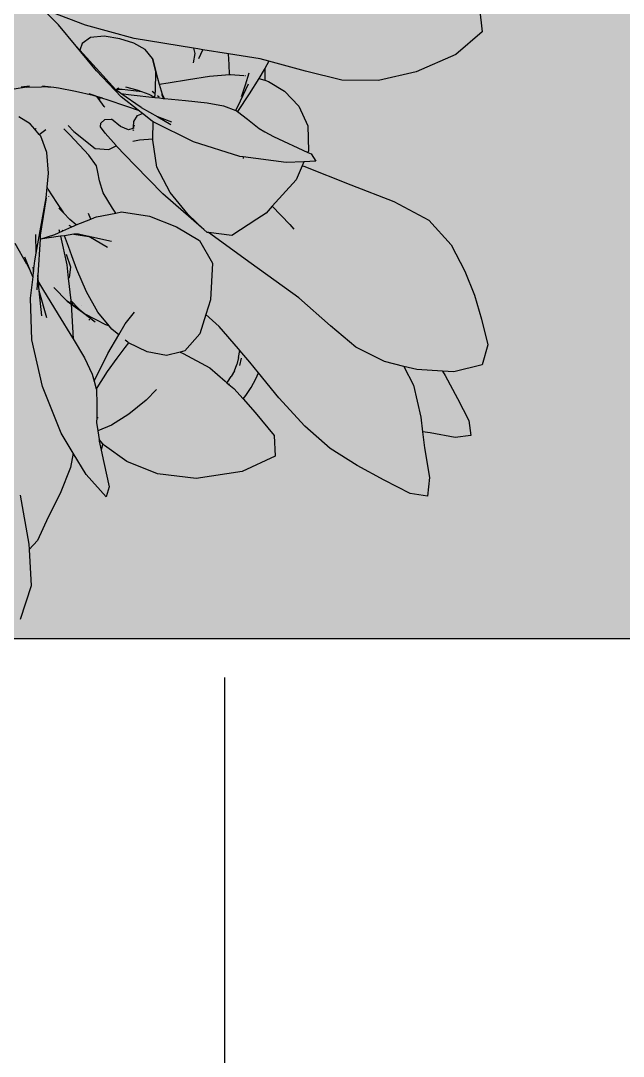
# Model space of a CAD drawing. Header units: millimetres. Extents: x -4865574 to 353735, y -2734656 to 279194.
# Drawn here: x -4828774 to -4828381, y -2666775 to -2666099 of the extents above; entities that cross this region are included whole.
import ezdxf

# ---------------------------------------------------------------- set-up
doc = ezdxf.new("R2010")
doc.units = ezdxf.units.MM
for name, color, linetype in [('+AT9 - Trees', 3, 'Continuous'), ('+AT9-Hardscape', 1, 'Continuous'), ('+AT9-Hatch', 8, 'Continuous')]:
    doc.layers.add(name, color=color, linetype=linetype)

# ---------------------------------------------------------------- blocks, each defined once
blk = doc.blocks.new('plant1')
at = {"layer": '+AT9 - Trees'}
for p, q in [((76.8, 69.54), (66.45, 79.87)), ((94.42, 69.37), (72.51, 77.57)), ((351.62, 80.45), (353.47, 64.96)), ((88.27, 55.58), (76.8, 69.54)), ((126.19, 60.64), (94.42, 69.37)), ((97.63, 61.39), (92.08, 57.29)), ((106.55, 62.06), (97.63, 61.39)), ((116.68, 60.44), (106.55, 62.06)), ((353.47, 64.96), (336.3, 50.29)), ((101.59, 39.43), (88.27, 55.58)), ((88.27, 55.58), (90.67, 52.94)), ((92.08, 57.29), (90.67, 52.94)), ((125.82, 57.69), (116.68, 60.44)), ((133.2, 53.5), (125.82, 57.69)), ((164.84, 54.32), (126.19, 60.64)), ((164.84, 54.32), (165.66, 50.89)), ((167.66, 53.86), (164.84, 54.32)), ((90.67, 52.94), (114.1, 27.11)), ((138.01, 47.53), (133.2, 53.5)), ((140.27, 38.82), (138.01, 47.53)), ((138.01, 47.53), (141.4, 34.76)), ((165.66, 50.89), (164.58, 44.74)), ((170.93, 53.33), (167.66, 53.86)), ((168.42, 47.65), (170.93, 53.33)), ((187.81, 50.64), (170.93, 53.33)), ((188.25, 43.75), (187.81, 50.64)), ((208.52, 47.33), (187.81, 50.64)), ((336.3, 50.29), (310.31, 38.94)), ((188.4, 37.04), (188.25, 43.75)), ((214.15, 45.79), (208.52, 47.33)), ((211.5, 41.06), (211.13, 40.39)), ((214.15, 45.79), (211.5, 41.06)), ((211.5, 41.06), (211.5, 33.37)), ((237.99, 39.29), (214.15, 45.79)), ((117.54, 22.59), (101.59, 39.43)), ((139.99, 26.45), (140.27, 38.82)), ((140.27, 38.82), (141.4, 34.76)), ((141.4, 34.76), (142.47, 30.91)), ((148.35, 31.6), (161.5, 33.87)), ((161.5, 33.87), (175.22, 36.03)), ((175.22, 36.03), (188.4, 37.04)), ((188.4, 37.04), (188.96, 37.08)), ((188.96, 37.08), (197.76, 36.5)), ((198.29, 36.47), (198.81, 36.43)), ((201.02, 37.99), (198.57, 30.24)), ((207.49, 34.58), (201.19, 24.52)), ((211.13, 40.39), (207.49, 34.58)), ((207.49, 34.58), (211.5, 33.37)), ((261.71, 33.39), (237.99, 39.29)), ((310.31, 38.94), (285.64, 33.29)), ((55.72, 28.91), (47.82, 27.57)), ((52.22, 28.97), (57.85, 29.75)), ((55.72, 28.91), (65.56, 29.15)), ((73.57, 28.55), (65.56, 29.15)), ((73.57, 28.55), (66.32, 29.47)), ((76.64, 28.17), (73.57, 28.55)), ((87.77, 26.04), (76.64, 28.17)), ((114.9, 27.22), (114.1, 27.11)), ((114.1, 27.11), (114.19, 27)), ((118.22, 27.24), (114.9, 27.22)), ((114.98, 28.07), (116.38, 28.31)), ((125.72, 26.55), (118.22, 27.24)), ((128.14, 26.81), (120.67, 28.75)), ((142.47, 30.91), (148.35, 31.6)), ((142.47, 30.91), (144.33, 24.26)), ((195.46, 19.93), (200.73, 30.92)), ((198.57, 30.24), (196.27, 23.04)), ((211.5, 33.37), (213.86, 32.65)), ((213.86, 32.65), (224.38, 26.13)), ((285.64, 33.29), (261.71, 33.39)), ((99.39, 23.3), (87.77, 26.04)), ((96.6, 24.76), (105.48, 21.74)), ((101.5, 22.76), (99.39, 23.3)), ((101.5, 22.76), (102.08, 22.3)), ((101.78, 22.69), (101.5, 22.76)), ((102.08, 22.3), (101.78, 22.69)), ((101.99, 22.64), (101.78, 22.69)), ((102.71, 21.79), (101.99, 22.64)), ((102.98, 22.38), (101.99, 22.64)), ((102.62, 21.59), (102.08, 22.3)), ((102.08, 22.3), (102.71, 21.79)), ((102.71, 21.79), (102.62, 21.59)), ((102.62, 21.59), (102.75, 21.75)), ((106.48, 16.17), (102.62, 21.59)), ((102.98, 22.38), (102.71, 21.79)), ((102.75, 21.75), (102.71, 21.79)), ((102.75, 21.75), (103.22, 22.32)), ((102.91, 21.63), (102.75, 21.75)), ((102.91, 21.63), (103.85, 21.17)), ((103.22, 22.32), (102.98, 22.38)), ((105.48, 21.74), (103.22, 22.32)), ((105.48, 21.74), (108.32, 20.77)), ((108.32, 20.77), (121.19, 16.44)), ((117.45, 24.74), (114.19, 27)), ((117.45, 24.74), (124.13, 23.9)), ((130.62, 15.58), (117.45, 24.74)), ((128.8, 13.79), (117.54, 22.59)), ((124.13, 23.9), (139.64, 22.13)), ((131.09, 25.74), (125.72, 26.55)), ((131.09, 25.74), (128.14, 26.81)), ((135.88, 24), (131.09, 25.74)), ((139.64, 22.2), (135.88, 24)), ((139.83, 24.45), (137.95, 26.03)), ((139.64, 22.2), (139.83, 24.45)), ((139.64, 22.13), (139.64, 22.2)), ((139.64, 22.13), (142.69, 21.78)), ((139.83, 24.45), (139.99, 26.45)), ((142.42, 22.28), (141.25, 23.26)), ((142.69, 21.78), (145.08, 21.55)), ((145.89, 21.47), (144.33, 24.26)), ((144.51, 23.62), (144.33, 24.26)), ((145.74, 21.48), (144.51, 23.62)), ((145.82, 21.48), (144.51, 23.62)), ((144.51, 23.62), (145.08, 21.55)), ((145.08, 21.55), (145.74, 21.48)), ((145.74, 21.48), (145.82, 21.48)), ((145.82, 21.48), (145.89, 21.47)), ((145.89, 21.47), (159.6, 20.14)), ((201.19, 24.52), (193.67, 12.85)), ((196.21, 22.81), (196.27, 23.04)), ((224.38, 26.13), (233.67, 16.43)), ((106.87, 15.77), (106.48, 16.17)), ((121.19, 16.44), (128.8, 13.79)), ((131.61, 11.6), (128.8, 13.79)), ((130.62, 15.58), (141.51, 9.4)), ((159.6, 20.14), (173.88, 18.59)), ((173.88, 18.59), (184.49, 16.72)), ((184.49, 16.72), (192.45, 13.66)), ((192.45, 13.66), (195.46, 19.93)), ((192.45, 13.66), (192.75, 13.54)), ((192.75, 13.54), (193.67, 12.85)), ((233.67, 16.43), (239.6, 3.52)), ((58.29, 4.99), (50.74, 9.46)), ((104.25, 5.31), (107.01, 7.73)), ((107.01, 7.73), (111.35, 7.96)), ((117.22, 3.21), (111.35, 7.96)), ((125.8, 6.45), (128.21, 10.4)), ((128.21, 10.4), (131.61, 11.6)), ((137.98, 6.62), (131.61, 11.6)), ((150.77, 6), (141.51, 9.4)), ((141.51, 9.4), (150.16, 4.49)), ((193.67, 12.85), (200.07, 8.06)), ((200.07, 8.06), (207.74, 1.87)), ((61.21, 1.51), (58.29, 4.99)), ((61.94, 1.62), (61.21, 1.51)), ((64.17, -2.02), (61.21, 1.51)), ((62.04, 1.62), (61.94, 1.62)), ((62.04, 1.62), (62.06, 1.66)), ((64.17, -2.02), (68.36, 1.15)), ((84.03, -2.26), (80.11, 1.66)), ((82.91, 3.74), (86.75, -0.05)), ((104.12, 2.97), (104.25, 5.31)), ((107.26, -1.24), (104.12, 2.97)), ((122.36, 0.94), (117.22, 3.21)), ((125.3, 1.78), (122.36, 0.94)), ((125.04, 1.05), (125.02, 1.03)), ((125.3, 1.78), (125.65, 2.72)), ((126.02, 1.99), (125.3, 1.78)), ((125.56, 0.63), (125.58, 1.08)), ((125.65, 2.72), (125.8, 6.45)), ((125.65, 2.72), (126.24, 4.31)), ((125.75, 0.67), (125.81, 1.09)), ((138.61, 6.3), (137.98, 6.62)), ((138.28, -4.83), (138.61, 6.3)), ((164.86, -6.87), (138.61, 6.3)), ((207.74, 1.87), (211.5, -0.23)), ((239.6, 3.52), (239.96, -12.64)), ((65.15, -3.18), (64.17, -2.02)), ((69.1, -13.88), (65.15, -3.18)), ((96.49, -15.55), (84.03, -2.26)), ((86.75, -0.05), (100.62, -11.2)), ((114.32, -9.33), (107.26, -1.24)), ((125.34, -6.37), (129.67, -5.58)), ((129.67, -5.58), (138.28, -4.83)), ((138.25, -5.87), (138.28, -4.83)), ((140.97, -23.41), (138.25, -5.87)), ((211.5, -0.23), (211.5, -0.1)), ((211.5, -0.23), (217.16, -3.38)), ((217.16, -3.38), (239.49, -13.74)), ((100.62, -11.2), (109.63, -11.76)), ((109.63, -11.76), (114.41, -9.42)), ((114.41, -9.42), (114.32, -9.33)), ((126.46, -22.19), (114.41, -9.42)), ((195.09, -16.37), (164.86, -6.87)), ((239.96, -12.64), (239.49, -13.74)), ((70.1, -27.22), (69.1, -13.88)), ((101.45, -22.49), (96.49, -15.55)), ((197.4, -16.67), (195.09, -16.37)), ((197.4, -16.67), (197.4, -17.82)), ((225.42, -20.31), (197.4, -16.67)), ((236.91, -19.81), (225.42, -20.31)), ((236.91, -19.81), (235.79, -22.46)), ((244.74, -19.47), (236.91, -19.81)), ((239.49, -13.74), (241.66, -14.75)), ((241.66, -14.75), (244.74, -19.47)), ((102.45, -26.72), (101.45, -22.49)), ((103.37, -32.41), (102.45, -26.72)), ((144.85, -40.72), (126.46, -22.19)), ((149.54, -39.85), (140.97, -23.41)), ((235.79, -22.46), (231.86, -31.72)), ((235.79, -22.46), (236.85, -22.82)), ((236.85, -22.82), (267.64, -34.96)), ((69.24, -36.51), (70.1, -27.22)), ((105.97, -40.09), (103.37, -32.41)), ((231.86, -31.72), (216.35, -48.86)), ((68.61, -43.41), (69.24, -36.51)), ((69.82, -37.66), (69.24, -36.51)), ((69.82, -37.66), (75.32, -46.48)), ((112.04, -50.26), (105.97, -40.09)), ((161.38, -54.36), (149.54, -39.85)), ((267.64, -34.96), (295.8, -45.81)), ((68.61, -43.41), (64.8, -67.89)), ((65.13, -62.63), (68.61, -43.41)), ((70.48, -42.46), (70.42, -42.31)), ((75.32, -46.48), (79.96, -53.22)), ((170.04, -62.85), (144.85, -40.72)), ((295.8, -45.81), (318.61, -57.96)), ((77, -50.18), (79.96, -53.22)), ((79.96, -53.22), (84.13, -57.51)), ((97.74, -57.3), (96.24, -53.68)), ((101.49, -55.77), (114.14, -53.35)), ((114.14, -53.35), (112.04, -50.26)), ((114.14, -53.35), (117.93, -52.63)), ((117.93, -52.63), (136.04, -55.43)), ((212.3, -53.34), (206.33, -57.25)), ((216.35, -48.86), (212.3, -53.34)), ((216.35, -48.86), (227.74, -60.81)), ((88.24, -61.14), (84.13, -57.51)), ((88.24, -61.14), (97.74, -57.3)), ((97.74, -57.3), (100.16, -56.31)), ((100.16, -56.31), (101.49, -55.77)), ((136.04, -55.43), (153.73, -62.27)), ((171.7, -64.05), (161.38, -54.36)), ((206.33, -57.25), (189.9, -68.02)), ((227.74, -60.81), (230.42, -63.88)), ((318.61, -57.96), (333.11, -74.03)), ((62.14, -79.46), (61.87, -67.37)), ((62.14, -79.46), (65.13, -62.63)), ((64.65, -70.31), (74.31, -67.27)), ((65.13, -62.63), (64.8, -67.89)), ((74.31, -67.27), (79.52, -64.96)), ((76.97, -64.21), (77.26, -65.52)), ((79.52, -64.96), (79.35, -64.47)), ((79.52, -64.96), (85.39, -62.36)), ((86.75, -67.24), (80.65, -68.13)), ((83.55, -61.38), (85.39, -62.36)), ((85.39, -62.36), (86.9, -61.69)), ((89.43, -66.84), (86.75, -67.24)), ((86.75, -67.24), (96.61, -68.61)), ((86.9, -61.69), (88.24, -61.14)), ((89.43, -66.84), (98.45, -68.87)), ((153.73, -62.27), (168.84, -71.19)), ((171.7, -64.05), (170.04, -62.85)), ((173.83, -66.06), (171.7, -64.05)), ((174.59, -66.15), (173.83, -66.06)), ((202.51, -86.39), (174.59, -66.15)), ((189.9, -68.02), (174.59, -66.15)), ((55.93, -86.74), (48.38, -73.23)), ((64.64, -70.47), (63.19, -93.99)), ((77.94, -68.52), (64.64, -70.47)), ((64.65, -70.31), (64.64, -70.47)), ((64.8, -67.89), (64.65, -70.31)), ((80.65, -68.13), (77.94, -68.52)), ((77.94, -68.52), (82.16, -87.17)), ((83.19, -75.26), (80.65, -68.13)), ((108.77, -75.82), (96.61, -68.61)), ((96.61, -68.61), (98.45, -68.87)), ((98.45, -68.87), (111.28, -71.74)), ((168.84, -71.19), (177.36, -85.99)), ((333.11, -74.03), (342.06, -91.3)), ((61.23, -84.57), (62.14, -79.46)), ((84.76, -88.76), (81.98, -80.47)), ((85.42, -81.32), (83.19, -75.26)), ((58.92, -92.3), (54.76, -82.14)), ((55.93, -86.74), (58.92, -92.3)), ((60.45, -91.51), (61.23, -84.57)), ((82.16, -87.17), (83.1, -95.88)), ((88.67, -90.19), (85.42, -81.32)), ((177.36, -85.99), (175.96, -109.95)), ((233.57, -108.67), (202.51, -86.39)), ((59.99, -94.93), (58.92, -92.3)), ((59.91, -88.67), (60.45, -91.51)), ((60.05, -95.1), (60.45, -91.51)), ((63.19, -93.99), (62.6, -103.47)), ((63.64, -98.59), (63.19, -93.99)), ((83.95, -95.38), (84.76, -88.76)), ((95, -104.82), (88.67, -90.19)), ((342.06, -91.3), (348.35, -107.07)), ((58.51, -108.93), (60.05, -95.1)), ((60.05, -95.1), (59.99, -94.93)), ((63.64, -98.59), (66.24, -102.95)), ((64.17, -104.06), (63.64, -98.59)), ((83.1, -95.88), (83.95, -95.38)), ((83.1, -95.88), (84.68, -110.54)), ((69.11, -121.86), (64.17, -104.06)), ((65.78, -120.48), (64.17, -104.06)), ((66.24, -102.95), (76.4, -119.61)), ((73.66, -101.87), (82.39, -110.87)), ((102.48, -118.14), (95, -104.82)), ((348.35, -107.07), (352.99, -122.65)), ((59.38, -136.14), (58.51, -108.93)), ((82.39, -110.87), (84.85, -112.65)), ((84.86, -112.73), (82.39, -110.87)), ((84.68, -110.54), (90.14, -116.05)), ((84.68, -110.54), (84.71, -110.77)), ((86.27, -112.6), (84.71, -110.77)), ((84.71, -110.77), (84.72, -110.9)), ((86.27, -112.6), (84.72, -110.9)), ((84.72, -110.9), (84.78, -111.45)), ((84.78, -111.45), (84.8, -111.73)), ((84.85, -112.51), (84.85, -112.65)), ((84.85, -112.65), (93.79, -119.08)), ((84.86, -112.73), (86.29, -135.48)), ((100.56, -124.54), (84.86, -112.73)), ((91.59, -113.84), (91.42, -113.84)), ((175.96, -109.95), (172.98, -119.52)), ((254.33, -126.95), (233.57, -108.67)), ((76.4, -119.61), (85.85, -134.76)), ((90.14, -116.05), (94, -119.2)), ((93.79, -119.08), (94, -119.2)), ((94, -119.2), (107.39, -126.13)), ((109.68, -127.01), (102.48, -118.14)), ((120.26, -125.81), (126.3, -118.04)), ((172.98, -119.52), (169.01, -132.29)), ((181.68, -127.44), (172.98, -119.52)), ((97.1, -123.14), (96.45, -123.15)), ((107.39, -126.13), (109.68, -127.01)), ((111.43, -129.15), (109.68, -127.01)), ((116.05, -132.91), (120.26, -125.81)), ((194.25, -142.09), (181.68, -127.44)), ((270.89, -140.92), (254.33, -126.95)), ((352.99, -122.65), (357.05, -139.33)), ((85.85, -134.76), (86.29, -135.48)), ((108.85, -145.1), (116.05, -132.91)), ((116.05, -132.91), (111.43, -129.15)), ((169.01, -132.29), (159.22, -143.4)), ((66.31, -166.67), (59.38, -136.14)), ((86.29, -135.48), (86.29, -135.51)), ((86.29, -135.48), (93.63, -147.9)), ((120.05, -141.18), (114.74, -148.03)), ((122.52, -138.02), (120.05, -141.18)), ((122.03, -137.78), (120.29, -136.36)), ((122.52, -138.02), (122.03, -137.78)), ((134.5, -143.98), (122.52, -138.02)), ((289.52, -150.36), (270.89, -140.92)), ((357.05, -139.33), (353.4, -152.39)), ((93.63, -147.9), (98.78, -158.49)), ((100.05, -163.14), (108.85, -145.1)), ((114.74, -148.03), (108.53, -156.82)), ((147.34, -146.36), (134.5, -143.98)), ((156.07, -144.19), (147.34, -146.36)), ((159.22, -143.4), (156.07, -144.19)), ((156.07, -144.19), (158.18, -145.01)), ((158.18, -145.01), (175.48, -154.47)), ((194.37, -147.8), (193.17, -152.31)), ((195.06, -143.04), (194.25, -142.09)), ((194.37, -147.8), (195.06, -143.04)), ((196.07, -148.22), (194.81, -152.92)), ((201.72, -150.8), (195.06, -143.04)), ((175.48, -154.47), (185.45, -163.12)), ((191.55, -156.36), (193.17, -152.31)), ((207.27, -157.65), (201.72, -150.8)), ((302.34, -153.54), (289.52, -150.36)), ((302.34, -153.54), (308.48, -165.78)), ((310.71, -155.62), (302.34, -153.54)), ((353.4, -152.39), (334.97, -157.07)), ((98.78, -158.49), (100.05, -163.14)), ((108.53, -156.82), (101.77, -167.42)), ((187.11, -163.7), (189.52, -160.17)), ((191.55, -156.36), (189.52, -160.17)), ((202.64, -167.35), (205.63, -161.73)), ((205.63, -161.73), (207.27, -157.65)), ((220.51, -174.02), (207.27, -157.65)), ((327.52, -156.62), (310.71, -155.62)), ((327.52, -156.62), (329.35, -159.47)), ((334.97, -157.07), (327.52, -156.62)), ((329.35, -159.47), (337.34, -174.42)), ((78.43, -197.15), (66.31, -166.67)), ((100.05, -163.14), (101.39, -168.06)), ((101.77, -167.42), (101.39, -168.06)), ((101.39, -168.06), (101.42, -168.17)), ((101.42, -168.17), (101.68, -178.67)), ((140.65, -168.64), (133.9, -175.56)), ((185.45, -163.12), (186.7, -164.19)), ((187.11, -163.7), (186.7, -164.19)), ((186.7, -164.19), (188.04, -165.36)), ((188.47, -164.85), (188.04, -165.36)), ((188.04, -165.36), (191.13, -168.04)), ((191.13, -168.04), (197.22, -174.76)), ((199.1, -172.55), (202.64, -167.35)), ((308.48, -165.78), (313.34, -186.58)), ((133.9, -175.56), (122.71, -184.69)), ((197.22, -174.76), (199.1, -172.55)), ((197.22, -174.76), (205.16, -183.53)), ((237.56, -192.57), (220.51, -174.02)), ((337.34, -174.42), (344.74, -188.87)), ((101.68, -178.8), (101.63, -186.78)), ((101.68, -178.67), (101.68, -178.8)), ((101.68, -178.8), (101.88, -178.8)), ((101.63, -186.78), (101.61, -190.05)), ((101.63, -186.78), (102.53, -186.78)), ((122.71, -184.69), (111.3, -191.94)), ((205.16, -183.53), (217.61, -198.7)), ((313.34, -186.58), (314.47, -196.24)), ((344.74, -188.87), (346.06, -198.71)), ((101.61, -190.05), (102.38, -195.6)), ((111.3, -191.94), (102.38, -195.6)), ((102.38, -195.6), (103.17, -201.28)), ((254.19, -207.1), (237.56, -192.57)), ((86.32, -210.09), (78.43, -197.15)), ((105.74, -204.09), (103.17, -201.28)), ((103.17, -201.28), (103.32, -202.37)), ((103.32, -202.37), (104.55, -208.18)), ((217.61, -198.7), (218.21, -212.09)), ((319.49, -196.95), (314.47, -196.24)), ((314.47, -196.24), (315.7, -206.68)), ((335.76, -199.86), (319.49, -196.95)), ((346.06, -198.71), (335.76, -199.86)), ((105.32, -205.36), (104.55, -208.18)), ((104.55, -208.18), (106.24, -216.22)), ((105.74, -204.09), (105.32, -205.36)), ((106.67, -205.12), (105.74, -204.09)), ((121.28, -215.66), (106.67, -205.12)), ((271.78, -218.33), (254.19, -207.1)), ((315.7, -206.68), (318.99, -226.11)), ((86.32, -210.09), (84.57, -219.5)), ((94.83, -224.06), (86.32, -210.09)), ((106.24, -216.22), (109.73, -232.17)), ((141.37, -223.64), (121.28, -215.66)), ((218.21, -212.09), (196.71, -222.1)), ((84.57, -219.5), (77.86, -236.44)), ((196.71, -222.1), (166.64, -226.61)), ((289.46, -227.7), (271.78, -218.33)), ((107.89, -238.68), (94.83, -224.06)), ((166.64, -226.61), (141.37, -223.64)), ((306.32, -236.59), (289.46, -227.7)), ((318.99, -226.11), (317.71, -238.29)), ((77.86, -236.44), (70.01, -251.89)), ((109.73, -232.17), (107.89, -238.68)), ((317.71, -238.29), (306.32, -236.59)), ((51.67, -237.64), (57.38, -269.59)), ((70.01, -251.89), (62.91, -267.15)), ((57.38, -269.59), (57.58, -273.16)), ((62.91, -267.15), (57.58, -273.16)), ((57.58, -273.16), (58.93, -296.88)), ((58.93, -296.88), (51.72, -318.74))]:
    blk.add_line(p, q, dxfattribs=at)

msp = doc.modelspace()

# ---------------------------------------------------------------- hatches: boundary and pattern name
at = {"layer": '+AT9-Hatch'}
h = msp.add_hatch(dxfattribs=at)
h.set_pattern_fill('GRAVEL', color=252, scale=15, angle=270)
h.paths.add_polyline_path([(-4822653.64, -2666347.12), (-4822653.64, -2665902.1), (-4822703.64, -2665902.1), (-4823828.64, -2665902.1), (-4823878.64, -2665902.1), (-4825028.64, -2665902.1), (-4825078.64, -2665902.1), (-4826228.64, -2665902.1), (-4826278.64, -2665902.1), (-4827428.64, -2665902.1), (-4827478.64, -2665902.1), (-4828628.64, -2665902.1), (-4828678.64, -2665902.1), (-4829828.64, -2665902.1), (-4829878.64, -2665902.1), (-4831028.64, -2665902.1), (-4831078.64, -2665902.1), (-4832228.64, -2665902.1), (-4832278.64, -2665902.1), (-4833428.64, -2665902.1), (-4833478.64, -2665902.1), (-4834628.64, -2665902.1), (-4834678.64, -2665902.1), (-4835828.64, -2665902.1), (-4835878.64, -2665902.1), (-4837028.64, -2665902.1), (-4837078.64, -2665902.1), (-4838228.64, -2665902.1), (-4838278.64, -2665902.1), (-4839428.64, -2665902.1), (-4839478.64, -2665902.1), (-4840628.64, -2665902.1), (-4840678.64, -2665902.1), (-4841203.64, -2665902.1), (-4841253.64, -2665902.1), (-4841253.64, -2666502.1), (-4822653.64, -2666502.1), (-4822653.64, -2666397.12)])
h = msp.add_hatch(dxfattribs=at)
h.set_pattern_fill('CTYSQMK2', color=8, scale=2, angle=90)
h.set_pattern_definition([(90, (9e-15, 143.7), (-609.6, 609.6), [931.82948, -287.37052]), (180, (-143.7, 9e-15), (-609.6, -609.6), [931.82948, -287.37052]), (135, (-609.6, 465.9), (-609.60134, -609.60134), [203.2, -658.90648]), (405, (-609.6, 465.9), (-609.60134, 609.60134), [203.2, -658.90648]), (135, (-465.9, 609.6), (-609.60134, -609.60134), [203.2, -658.90648]), (405, (-753.3, 609.6), (-609.60134, 609.60134), [203.2, -658.90648])])
h.paths.add_polyline_path([(-4841253.64, -2670527.1), (-4841253.64, -2670577.1), (-4841253.64, -2671727.1), (-4841253.64, -2671777.1), (-4841253.64, -2672927.1), (-4841253.64, -2672977.1), (-4841253.64, -2673132.1), (-4822653.64, -2673132.1), (-4822653.64, -2672397.12), (-4822653.64, -2672347.12), (-4822653.64, -2671197.12), (-4822653.64, -2671147.12), (-4822653.64, -2669997.12), (-4822653.64, -2669947.12), (-4822653.64, -2668797.12), (-4822653.64, -2668747.12), (-4822653.64, -2666527.71), (-4841380.2, -2666527.71), (-4841253.64, -2669327.1), (-4841253.64, -2669377.1), (-4841322.64, -2669377.1), (-4841322.64, -2670527.1)])
edge = h.paths.add_edge_path(flags=16)
edge.add_spline(control_points=[(-4840332.71, -2670233.77), (-4840264.11, -2670154.24), (-4840112.57, -2670007.56), (-4839849.53, -2669831.8), (-4839559.26, -2669705.99), (-4839251.16, -2669634.19), (-4838935.19, -2669618.73), (-4838621.55, -2669660.09), (-4838320.38, -2669756.96), (-4838041.43, -2669906.18), (-4837793.72, -2670102.95), (-4837585.24, -2670340.89), (-4837422.74, -2670612.33), (-4837311.47, -2670908.47), (-4837255.04, -2671219.75), (-4837255.26, -2671536.11), (-4837312.12, -2671847.31), (-4837423.8, -2672143.3), (-4837586.67, -2672414.51), (-4837795.48, -2672652.17), (-4838043.47, -2672848.59), (-4838229.57, -2672947.82), (-4838326.31, -2672988.7)], knot_values=[1.896909, 1.896909, 1.896909, 1.896909, 2.076953, 2.256997, 2.437041, 2.617085, 2.797128, 2.977172, 3.157216, 3.33726, 3.517304, 3.697348, 3.877392, 4.057436, 4.23748, 4.417524, 4.597568, 4.777611, 4.957655, 5.137699, 5.317743, 5.497787, 5.497787, 5.497787, 5.497787], degree=3, periodic=0)
edge.add_line((-4838326.31, -2672988.7), (-4838359.76, -2672948.48))
edge.add_arc((-4839007.5, -2671376.72), 1700, 285.82015, 292.39706, ccw=False)
edge.add_arc((-4839007.5, -2671376.72), 1700, 284.33833, 285.82015, ccw=False)
edge.add_line((-4838574.92, -2673019.37), (-4838587.41, -2672971.93))
edge.add_spline(control_points=[(-4838587.41, -2672971.93), (-4838612.36, -2672978.5), (-4838728.83, -2673006.28), (-4838866.08, -2673023.55), (-4838978.09, -2673026.16), (-4838996.21, -2673026.28)], knot_values=[1.503934, 1.503934, 1.503934, 1.503934, 1.550862, 1.721628, 1.75459, 1.75459, 1.75459, 1.75459], degree=3, periodic=0)
edge.add_spline(control_points=[(-4838996.21, -2673026.28), (-4839071.98, -2673026.8), (-4839209.87, -2673018.24), (-4839345.5, -2672992.51), (-4839405.72, -2672977.53)], knot_values=[1.253278, 1.253278, 1.253278, 1.253278, 1.391083, 1.503934, 1.503934, 1.503934, 1.503934], degree=3, periodic=0)
edge.add_line((-4839405.72, -2672977.53), (-4839414.25, -2673011.83))
edge.add_arc((-4839007.5, -2671376.72), 1700, 256.16397, 256.74344)
edge.add_arc((-4839007.5, -2671376.72), 1700, 257.18944, 258.22853)
edge.add_line((-4839346.01, -2673038.88), (-4839414.25, -2673011.83))
edge.add_arc((-4839007.5, -2671376.72), 1700, 255.21191, 256.16397, ccw=False)
edge.add_arc((-4839007.5, -2671376.72), 1700, 248.7552, 255.21191, ccw=False)
edge.add_arc((-4839007.5, -2671376.72), 1700, 247.27819, 248.7552, ccw=False)
edge.add_arc((-4839007.5, -2671376.72), 1700, 240.78105, 247.27819, ccw=False)
edge.add_line((-4839839.27, -2672859.34), (-4839863.74, -2672902.95))
edge.add_spline(control_points=[(-4839863.74, -2672902.95), (-4839953.85, -2672852.39), (-4840039.47, -2672793.84), (-4840119.26, -2672728.2)], knot_values=[7.091892, 7.091892, 7.091892, 7.091892, 7.269014, 7.269014, 7.269014, 7.269014], degree=3, periodic=0)
edge.add_spline(control_points=[(-4840128.19, -2672720.8), (-4840204.58, -2672657.11), (-4840349.22, -2672513.95), (-4840466.97, -2672347.88), (-4840519.03, -2672258.64)], knot_values=[6.737646, 6.737646, 6.737646, 6.737646, 6.908139, 7.085262, 7.085262, 7.085262, 7.085262], degree=3, periodic=0)
edge.add_spline(control_points=[(-4840519.03, -2672258.64), (-4840571.1, -2672169.39), (-4840615.25, -2672075.53), (-4840650.78, -2671978.51)], knot_values=[6.560523, 6.560523, 6.560523, 6.560523, 6.737646, 6.737646, 6.737646, 6.737646], degree=3, periodic=0)
edge.add_spline(control_points=[(-4840650.78, -2671978.51), (-4840686.31, -2671881.49), (-4840728.45, -2671724.64), (-4840748.44, -2671563.89), (-4840752.75, -2671505.59)], knot_values=[6.283185, 6.283185, 6.283185, 6.283185, 6.460308, 6.560523, 6.560523, 6.560523, 6.560523], degree=3, periodic=0)
edge.add_spline(control_points=[(-4840752.75, -2671505.59), (-4840756.05, -2671460.85), (-4840761.29, -2671312.65), (-4840738.15, -2671061.22), (-4840655.49, -2670761.22), (-4840521.25, -2670480.47), (-4840400.19, -2670312.01), (-4840332.71, -2670233.77)], knot_values=[5.497787, 5.497787, 5.497787, 5.497787, 5.574695, 5.751817, 5.92894, 6.106063, 6.283185, 6.283185, 6.283185, 6.283185], degree=3, periodic=0)
h.paths.add_polyline_path([(-4839326.96, -2673046.43), (-4839311.45, -2673063.34), (-4839354.32, -2673040.97, -0.004534), (-4839397.33, -2673031.42, -0.002528), (-4839414.25, -2673011.83), (-4839345.13, -2673042.86, 0.002724), (-4839326.96, -2673046.43)], flags=16)
h.paths.add_polyline_path([(-4840527.23, -2670671.49), (-4839806.25, -2670671.49), (-4839806.25, -2671511.49), (-4840527.23, -2671511.49)], flags=0)
edge = h.paths.add_edge_path(flags=0)
edge.add_spline(control_points=[(-4840111.72, -2672534.05), (-4840150.4, -2672497.15), (-4840242.47, -2672400.04), (-4840321.8, -2672292.01), (-4840364.28, -2672224)], knot_values=[1.253278, 1.253278, 1.253278, 1.253278, 1.353541, 1.503934, 1.503934, 1.503934, 1.503934], degree=3, periodic=0)
edge.add_spline(control_points=[(-4840364.28, -2672224), (-4840357.21, -2672235.31), (-4840301.08, -2672322.76), (-4840217.97, -2672428.05), (-4840133.24, -2672513.52), (-4840111.72, -2672534.05)], knot_values=[0.484517, 0.484517, 0.484517, 0.484517, 0.50954, 0.679386, 0.735173, 0.735173, 0.735173, 0.735173], degree=3, periodic=0)
edge = h.paths.add_edge_path(flags=0)
edge.add_spline(control_points=[(-4840111.72, -2672534.05), (-4840082.71, -2672561.73), (-4839982.55, -2672650.36), (-4839871.74, -2672726), (-4839790.15, -2672771.78)], knot_values=[1.503934, 1.503934, 1.503934, 1.503934, 1.579131, 1.75459, 1.75459, 1.75459, 1.75459], degree=3, periodic=0)
edge.add_spline(control_points=[(-4839790.15, -2672771.78), (-4839853.67, -2672736.14), (-4839965.76, -2672662.78), (-4840067.72, -2672576.03), (-4840111.72, -2672534.05)], knot_values=[0.735173, 0.735173, 0.735173, 0.735173, 0.871769, 0.985829, 0.985829, 0.985829, 0.985829], degree=3, periodic=0)
edge = h.paths.add_edge_path(flags=0)
edge.add_spline(control_points=[(-4839814.61, -2672815.38), (-4839877.91, -2672779.87), (-4839985.91, -2672709.54), (-4840084.86, -2672627.16), (-4840126.03, -2672589.18)], knot_values=[0.751967, 0.751967, 0.751967, 0.751967, 0.883965, 0.985829, 0.985829, 0.985829, 0.985829], degree=3, periodic=0)
edge.add_spline(control_points=[(-4840126.03, -2672589.18), (-4840102.43, -2672610.96), (-4840005.37, -2672695.4), (-4839898.76, -2672768.18), (-4839814.61, -2672815.38)], knot_values=[1.520728, 1.520728, 1.520728, 1.520728, 1.579131, 1.75459, 1.75459, 1.75459, 1.75459], degree=3, periodic=0)
edge = h.paths.add_edge_path(flags=0)
edge.add_spline(control_points=[(-4840652.62, -2671498.2), (-4840645.71, -2671591.84), (-4840625.26, -2671719.27), (-4840590.19, -2671843.06), (-4840579.69, -2671876.12)], knot_values=[0, 0, 0, 0, 0.170766, 0.233862, 0.233862, 0.233862, 0.233862], degree=3, periodic=0)
edge.add_spline(control_points=[(-4840579.69, -2671876.12), (-4840600.55, -2671810.44), (-4840631.8, -2671685.45), (-4840648.22, -2671557.71), (-4840652.62, -2671498.2)], knot_values=[0.768761, 0.768761, 0.768761, 0.768761, 0.894089, 1.002623, 1.002623, 1.002623, 1.002623], degree=3, periodic=0)
edge = h.paths.add_edge_path(flags=0)
edge.add_spline(control_points=[(-4840146.23, -2672570.23), (-4840186.12, -2672532.17), (-4840274.71, -2672438.74), (-4840351.86, -2672335.5), (-4840391.82, -2672273.85)], knot_values=[1.270072, 1.270072, 1.270072, 1.270072, 1.370334, 1.503934, 1.503934, 1.503934, 1.503934], degree=3, periodic=0)
edge.add_spline(control_points=[(-4840391.82, -2672273.86), (-4840388.53, -2672278.93), (-4840333.72, -2672362.5), (-4840253.43, -2672463.55), (-4840166.97, -2672550.45), (-4840146.24, -2672570.23)], knot_values=[0.501311, 0.501311, 0.501311, 0.501311, 0.512298, 0.683065, 0.735173, 0.735173, 0.735173, 0.735173], degree=3, periodic=0)
edge = h.paths.add_edge_path(flags=0)
edge.add_line((-4839895.17, -2672826.56), (-4839834.4, -2672850.65))
edge.add_spline(control_points=[(-4839839.27, -2672859.34), (-4839849.15, -2672853.8), (-4839858.97, -2672848.16), (-4839868.74, -2672842.42)], knot_values=[7.249026, 7.249026, 7.249026, 7.249026, 7.269014, 7.269014, 7.269014, 7.269014], degree=3, periodic=0)
edge.add_line((-4839868.74, -2672842.42), (-4839941.73, -2672813.48))
edge.add_line((-4839939.89, -2672808.83), (-4839895.18, -2672826.56))
h.paths.add_polyline_path([(-4840166.04, -2672590.99), (-4840100.47, -2672669.39), (-4840150.27, -2672615.45), (-4840169.5, -2672594.62)], is_closed=False, flags=0)
edge = h.paths.add_edge_path(flags=0)
edge.add_spline(control_points=[(-4839918.84, -2672811.8), (-4839910.99, -2672816.78), (-4839903.1, -2672821.71), (-4839895.17, -2672826.56)], knot_values=[7.214485, 7.214485, 7.214485, 7.214485, 7.230895, 7.230895, 7.230895, 7.230895], degree=3, periodic=0)
edge.add_line((-4839895.18, -2672826.56), (-4839939.89, -2672808.83))
edge.add_line((-4839938.05, -2672804.18), (-4839918.86, -2672811.79))
h.paths.add_polyline_path([(-4839982.88, -2672772.65), (-4839999.56, -2672788.04), (-4840028.86, -2672722.85), (-4839992.38, -2672762.36)], is_closed=False, flags=0)
h.paths.add_polyline_path([(-4840491.18, -2672212.59), (-4840512.89, -2672219.24), (-4840511.71, -2672145.67), (-4840495.28, -2672199.22)], is_closed=False, flags=0)
h.paths.add_polyline_path([(-4840093.12, -2672662.6), (-4840046.59, -2672727.75), (-4840065.12, -2672707.68), (-4840100.47, -2672669.39)], is_closed=False, flags=0)
h.paths.add_polyline_path([(-4840418.51, -2672324.9), (-4840468.1, -2672263.82), (-4840435.47, -2672299.17), (-4840169.5, -2672594.62), (-4840418.5, -2672324.92)], is_closed=False, flags=0)
edge = h.paths.add_edge_path(flags=0)
edge.add_spline(control_points=[(-4840532.04, -2671860.99), (-4840552.26, -2671797.3), (-4840582.57, -2671676.09), (-4840598.49, -2671552.23), (-4840602.76, -2671494.52)], knot_values=[0.768761, 0.768761, 0.768761, 0.768761, 0.894089, 1.002623, 1.002623, 1.002623, 1.002623], degree=3, periodic=0)
edge.add_spline(control_points=[(-4840602.76, -2671494.52), (-4840596.09, -2671584.83), (-4840576.32, -2671708.41), (-4840542.37, -2671828.46), (-4840532.04, -2671860.99)], knot_values=[0, 0, 0, 0, 0.169847, 0.233862, 0.233862, 0.233862, 0.233862], degree=3, periodic=0)

# ---------------------------------------------------------------- linework, layer by layer
at = {"layer": '+AT9-Hardscape'}
msp.add_lwpolyline([(-4841253.64, -2666502.1), (-4822653.64, -2666502.1)], dxfattribs=at)

# ---------------------------------------------------------------- block references
msp.add_blockref('plant1', (-4828826.46, -2666171))

doc.saveas('drawing.dxf')
